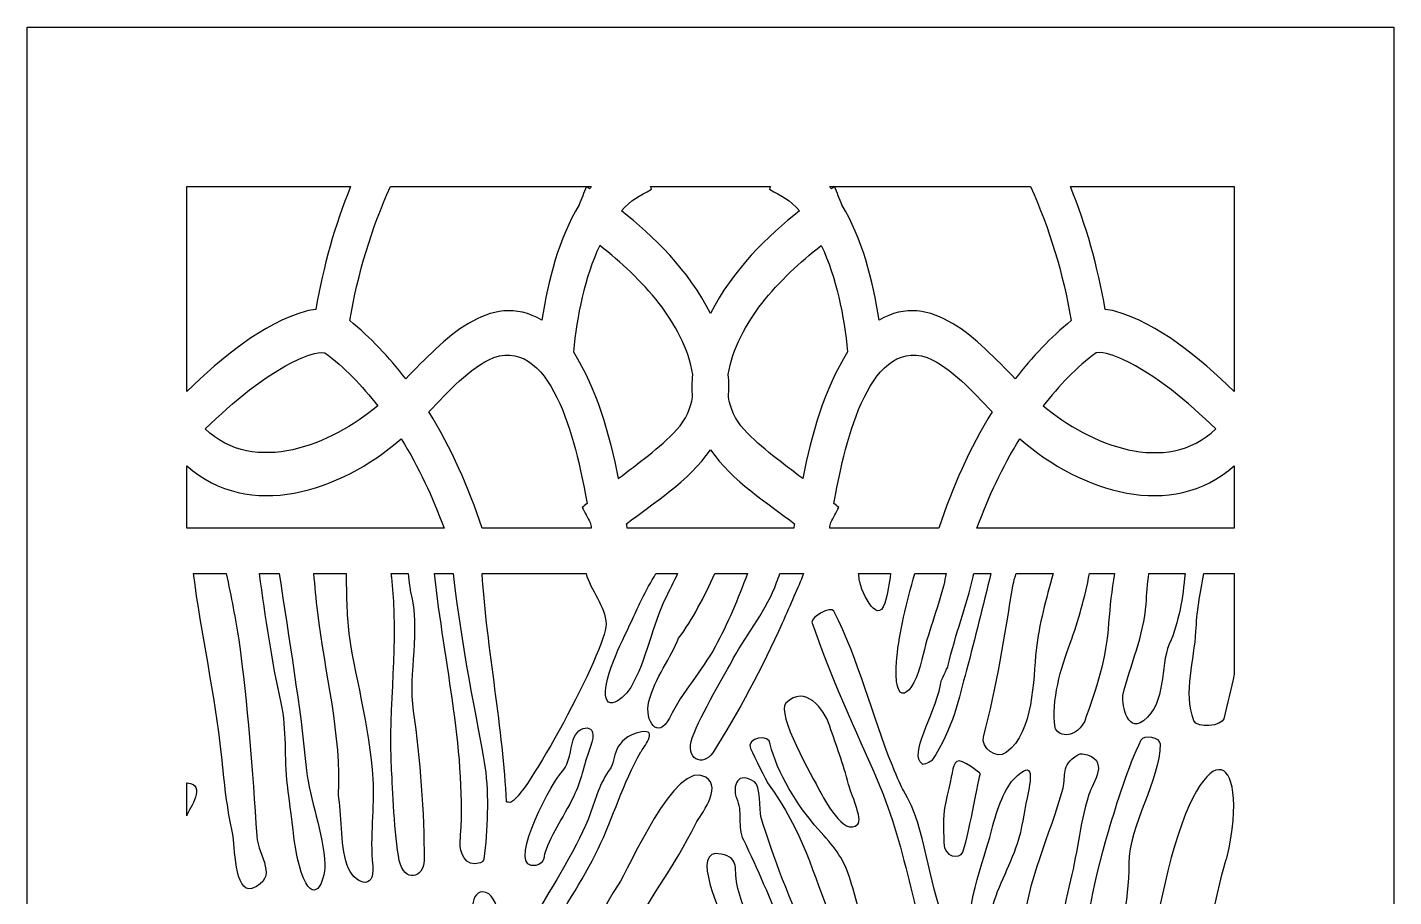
# Model space of a CAD drawing. Header units: centimetres. Extents: x 14.7 to 19.6, y -9 to 9.
# Drawn here: x 14.721 to 19.63, y 5.876 to 9.001 of the extents above; entities that cross this region are included whole.
import ezdxf

# ---------------------------------------------------------------- set-up
doc = ezdxf.new("R2010")
doc.units = ezdxf.units.CM
doc.header["$MEASUREMENT"] = 0
doc.layers.add('layer 1', color=7, linetype='Continuous')

msp = doc.modelspace()

# ---------------------------------------------------------------- linework, layer by layer
at = {"layer": 'layer 1', "color": 250}
msp.add_open_spline([(19.63045, 9.00076), (17.99409, 9.00076), (16.35772, 9.00076), (14.72136, 9.00076), (14.72136, 9.00076), (14.72136, 3.53167), (14.72136, -1.93742), (14.72136, -7.4065), (14.72136, -7.4065), (14.72138, -7.4065), (14.72139, -7.4065), (14.7214, -7.4065), (14.7214, -7.4065), (14.7214, -7.93741), (14.7214, -8.46832), (14.7214, -8.99924), (14.7214, -8.99924), (14.91231, -8.99924), (15.10322, -8.99924), (15.29413, -8.99924), (15.29413, -8.99924), (15.29413, -8.91742), (15.29413, -8.8356), (15.29413, -8.75378), (15.29413, -8.75378), (15.49607, -8.75378), (15.69801, -8.75378), (15.89995, -8.75378), (15.89995, -8.75378), (15.89995, -8.5939), (15.89995, -8.43402), (15.89995, -8.27414), (15.89995, -8.27414), (15.98164, -8.27251), (16.06334, -8.27088), (16.14504, -8.26924), (16.14504, -8.26924), (16.15955, -8.31061), (16.17856, -8.34649), (16.21013, -8.37816), (16.21013, -8.37816), (16.24104, -8.40916), (16.27298, -8.42833), (16.3105, -8.43705), (16.3105, -8.43705), (16.36015, -8.4486), (16.41259, -8.44357), (16.45245, -8.40879), (16.45245, -8.40879), (16.49102, -8.37514), (16.51328, -8.32123), (16.52127, -8.2698), (16.52127, -8.2698), (16.5441, -8.27211), (16.56351, -8.27158), (16.58182, -8.26896), (16.58182, -8.26896), (16.67318, -8.25588), (16.71634, -8.19807), (16.72405, -8.1109), (16.72405, -8.1109), (16.72594, -8.08953), (16.72444, -8.06844), (16.71765, -8.04988), (16.71765, -8.04988), (16.71909, -8.05024), (16.72053, -8.05059), (16.72196, -8.05095), (16.72196, -8.05095), (16.7542, -8.0621), (16.78644, -8.07324), (16.81868, -8.08439), (16.81868, -8.08439), (16.83803, -8.28195), (16.99059, -8.43577), (17.17592, -8.43577), (17.17592, -8.43577), (17.36126, -8.43577), (17.51382, -8.28195), (17.53317, -8.08439), (17.53317, -8.08439), (17.56541, -8.07324), (17.59765, -8.0621), (17.62989, -8.05095), (17.62989, -8.05095), (17.63132, -8.05059), (17.63276, -8.05024), (17.63419, -8.04988), (17.63419, -8.04988), (17.62741, -8.06844), (17.6259, -8.08953), (17.6278, -8.1109), (17.6278, -8.1109), (17.63551, -8.19807), (17.67867, -8.25588), (17.77003, -8.26896), (17.77003, -8.26896), (17.78834, -8.27158), (17.80775, -8.27211), (17.83058, -8.2698), (17.83058, -8.2698), (17.83857, -8.32123), (17.86083, -8.37514), (17.8994, -8.40879), (17.8994, -8.40879), (17.93926, -8.44357), (17.9917, -8.4486), (18.04135, -8.43705), (18.04135, -8.43705), (18.07887, -8.42833), (18.11082, -8.40916), (18.14173, -8.37816), (18.14173, -8.37816), (18.17329, -8.34649), (18.1923, -8.31061), (18.20681, -8.26924), (18.20681, -8.26924), (18.28851, -8.27088), (18.37021, -8.27251), (18.4519, -8.27414), (18.4519, -8.27414), (18.4519, -8.43402), (18.4519, -8.5939), (18.4519, -8.75378), (18.4519, -8.75378), (18.65384, -8.75378), (18.85578, -8.75378), (19.05772, -8.75378), (19.05772, -8.75378), (19.05772, -8.8356), (19.05772, -8.91742), (19.05772, -8.99924), (19.05772, -8.99924), (19.24863, -8.99924), (19.43954, -8.99924), (19.63045, -8.99924), (19.63045, -8.99924), (19.63045, -8.46832), (19.63045, -7.93741), (19.63045, -7.4065), (19.63045, -7.4065), (19.63045, -1.93742), (19.63045, 3.53167), (19.63045, 9.00076)], degree=3, knots=[0, 0, 0, 0, 0.027027, 0.027027, 0.027027, 0.027027, 0.0540541, 0.0540541, 0.0540541, 0.0540541, 0.0810811, 0.0810811, 0.0810811, 0.0810811, 0.1081081, 0.1081081, 0.1081081, 0.1081081, 0.1351351, 0.1351351, 0.1351351, 0.1351351, 0.1621622, 0.1621622, 0.1621622, 0.1621622, 0.1891892, 0.1891892, 0.1891892, 0.1891892, 0.2162162, 0.2162162, 0.2162162, 0.2162162, 0.2432432, 0.2432432, 0.2432432, 0.2432432, 0.2702703, 0.2702703, 0.2702703, 0.2702703, 0.2972973, 0.2972973, 0.2972973, 0.2972973, 0.3243243, 0.3243243, 0.3243243, 0.3243243, 0.3513514, 0.3513514, 0.3513514, 0.3513514, 0.3783784, 0.3783784, 0.3783784, 0.3783784, 0.4054054, 0.4054054, 0.4054054, 0.4054054, 0.4324324, 0.4324324, 0.4324324, 0.4324324, 0.4594595, 0.4594595, 0.4594595, 0.4594595, 0.4864865, 0.4864865, 0.4864865, 0.4864865, 0.5135135, 0.5135135, 0.5135135, 0.5135135, 0.5405405, 0.5405405, 0.5405405, 0.5405405, 0.5675676, 0.5675676, 0.5675676, 0.5675676, 0.5945946, 0.5945946, 0.5945946, 0.5945946, 0.6216216, 0.6216216, 0.6216216, 0.6216216, 0.6486486, 0.6486486, 0.6486486, 0.6486486, 0.6756757, 0.6756757, 0.6756757, 0.6756757, 0.7027027, 0.7027027, 0.7027027, 0.7027027, 0.7297297, 0.7297297, 0.7297297, 0.7297297, 0.7567568, 0.7567568, 0.7567568, 0.7567568, 0.7837838, 0.7837838, 0.7837838, 0.7837838, 0.8108108, 0.8108108, 0.8108108, 0.8108108, 0.8378378, 0.8378378, 0.8378378, 0.8378378, 0.8648649, 0.8648649, 0.8648649, 0.8648649, 0.8918919, 0.8918919, 0.8918919, 0.8918919, 0.9189189, 0.9189189, 0.9189189, 0.9189189, 0.9459459, 0.9459459, 0.9459459, 0.9459459, 1, 1, 1, 1], dxfattribs=at)
at = {"layer": 'layer 1', "color": 7}
for points, knots in [([(15.88291, 8.42804), (15.68663, 8.42804), (15.49036, 8.42804), (15.29409, 8.42804), (15.29409, 8.42804), (15.29409, 8.18274), (15.29409, 7.93746), (15.29409, 7.69218), (15.29409, 7.69218), (15.42155, 7.81384), (15.56618, 7.9358), (15.72313, 7.98064), (15.72313, 7.98064), (15.73477, 7.98301), (15.74623, 7.98543), (15.75798, 7.98672), (15.75798, 7.98672), (15.78438, 8.14217), (15.82643, 8.28902), (15.88291, 8.42804)], [0, 0, 0, 0, 0.1666667, 0.1666667, 0.1666667, 0.1666667, 0.3333333, 0.3333333, 0.3333333, 0.3333333, 0.5, 0.5, 0.5, 0.5, 0.6666667, 0.6666667, 0.6666667, 0.6666667, 1, 1, 1, 1]), ([(16.72997, 8.42804), (16.49536, 8.42804), (16.26074, 8.42804), (16.02611, 8.42804), (16.02611, 8.42804), (15.95803, 8.27794), (15.90931, 8.11839), (15.88011, 7.94628), (15.88011, 7.94628), (15.95353, 7.88668), (16.02032, 7.81519), (16.08105, 7.73661), (16.08105, 7.73661), (16.21659, 7.87716), (16.38262, 8.05791), (16.57007, 7.948), (16.57007, 7.948), (16.59128, 8.09172), (16.63245, 8.24388), (16.7035, 8.36206), (16.7035, 8.36206), (16.71233, 8.38405), (16.72115, 8.40604), (16.72997, 8.42804)], [0, 0, 0, 0, 0.1428571, 0.1428571, 0.1428571, 0.1428571, 0.2857143, 0.2857143, 0.2857143, 0.2857143, 0.4285714, 0.4285714, 0.4285714, 0.4285714, 0.5714286, 0.5714286, 0.5714286, 0.5714286, 0.7142857, 0.7142857, 0.7142857, 0.7142857, 1, 1, 1, 1]), ([(16.74735, 8.42804), (16.7416, 8.42804), (16.73583, 8.42804), (16.73007, 8.42804), (16.73007, 8.42804), (16.73391, 8.42552), (16.73775, 8.423), (16.7416, 8.42049), (16.7416, 8.42049), (16.74353, 8.42306), (16.74545, 8.42557), (16.74735, 8.42804)], [0, 0, 0, 0, 0.25, 0.25, 0.25, 0.25, 0.5, 0.5, 0.5, 0.5, 1, 1, 1, 1]), ([(17.39135, 8.42804), (17.24772, 8.42804), (17.1041, 8.42804), (16.96046, 8.42804), (16.96046, 8.42804), (16.96173, 8.4249), (16.96298, 8.42176), (16.96424, 8.41862), (16.96424, 8.41862), (16.92017, 8.3941), (16.89023, 8.38077), (16.8558, 8.34087), (16.8558, 8.34087), (16.96823, 8.2528), (17.0991, 8.12574), (17.17591, 7.97243), (17.17591, 7.97243), (17.25271, 8.12574), (17.38358, 8.2528), (17.49602, 8.34087), (17.49602, 8.34087), (17.46159, 8.38077), (17.43165, 8.3941), (17.38758, 8.41862), (17.38758, 8.41862), (17.38883, 8.42176), (17.39009, 8.4249), (17.39135, 8.42804)], [0, 0, 0, 0, 0.125, 0.125, 0.125, 0.125, 0.25, 0.25, 0.25, 0.25, 0.375, 0.375, 0.375, 0.375, 0.5, 0.5, 0.5, 0.5, 0.625, 0.625, 0.625, 0.625, 0.75, 0.75, 0.75, 0.75, 1, 1, 1, 1]), ([(17.62174, 8.42804), (17.61599, 8.42804), (17.61022, 8.42804), (17.60445, 8.42804), (17.60445, 8.42804), (17.60637, 8.42557), (17.60829, 8.42306), (17.61021, 8.42049), (17.61021, 8.42049), (17.61406, 8.423), (17.6179, 8.42552), (17.62174, 8.42804)], [0, 0, 0, 0, 0.25, 0.25, 0.25, 0.25, 0.5, 0.5, 0.5, 0.5, 1, 1, 1, 1]), ([(18.3257, 8.42804), (18.09108, 8.42804), (17.85646, 8.42804), (17.62183, 8.42804), (17.62183, 8.42804), (17.63066, 8.40604), (17.63949, 8.38405), (17.64831, 8.36206), (17.64831, 8.36206), (17.71936, 8.24388), (17.76053, 8.09172), (17.78174, 7.948), (17.78174, 7.948), (17.96919, 8.05791), (18.13522, 7.87716), (18.27077, 7.73661), (18.27077, 7.73661), (18.33149, 7.81519), (18.39829, 7.88668), (18.47171, 7.94628), (18.47171, 7.94628), (18.44251, 8.11839), (18.39379, 8.27794), (18.3257, 8.42804)], [0, 0, 0, 0, 0.1428571, 0.1428571, 0.1428571, 0.1428571, 0.2857143, 0.2857143, 0.2857143, 0.2857143, 0.4285714, 0.4285714, 0.4285714, 0.4285714, 0.5714286, 0.5714286, 0.5714286, 0.5714286, 0.7142857, 0.7142857, 0.7142857, 0.7142857, 1, 1, 1, 1]), ([(19.05772, 8.42804), (18.86145, 8.42804), (18.66518, 8.42804), (18.46891, 8.42804), (18.46891, 8.42804), (18.52539, 8.28902), (18.56743, 8.14217), (18.59384, 7.98672), (18.59384, 7.98672), (18.60558, 7.98543), (18.61704, 7.98301), (18.62868, 7.98064), (18.62868, 7.98064), (18.78563, 7.9358), (18.93027, 7.81384), (19.05772, 7.69218), (19.05772, 7.69218), (19.05772, 7.93746), (19.05772, 8.18274), (19.05772, 8.42804)], [0, 0, 0, 0, 0.1666667, 0.1666667, 0.1666667, 0.1666667, 0.3333333, 0.3333333, 0.3333333, 0.3333333, 0.5, 0.5, 0.5, 0.5, 0.6666667, 0.6666667, 0.6666667, 0.6666667, 1, 1, 1, 1]), ([(17.11185, 7.75228), (17.10974, 7.72592), (17.10956, 7.6991), (17.11166, 7.67184), (17.11166, 7.67184), (17.10507, 7.63079), (17.08761, 7.59116), (17.05538, 7.55501), (17.05538, 7.55501), (16.99102, 7.48684), (16.91612, 7.4341), (16.8447, 7.37846), (16.8447, 7.37846), (16.81274, 7.54017), (16.76672, 7.7016), (16.6833, 7.83363), (16.6833, 7.83363), (16.69592, 7.96437), (16.72378, 8.10167), (16.77782, 8.21605), (16.77782, 8.21605), (16.8556, 8.15695), (16.9273, 8.08831), (16.99197, 8.00828), (16.99197, 8.00828), (17.04551, 7.93711), (17.099, 7.84449), (17.11185, 7.75228)], [0, 0, 0, 0, 0.125, 0.125, 0.125, 0.125, 0.25, 0.25, 0.25, 0.25, 0.375, 0.375, 0.375, 0.375, 0.5, 0.5, 0.5, 0.5, 0.625, 0.625, 0.625, 0.625, 0.75, 0.75, 0.75, 0.75, 1, 1, 1, 1]), ([(17.23997, 7.75228), (17.24208, 7.72593), (17.24224, 7.6991), (17.24016, 7.67184), (17.24016, 7.67184), (17.24673, 7.6308), (17.2642, 7.59116), (17.29644, 7.55501), (17.29644, 7.55501), (17.3608, 7.48684), (17.43569, 7.4341), (17.50712, 7.37846), (17.50712, 7.37846), (17.53907, 7.54016), (17.58509, 7.7016), (17.66851, 7.83363), (17.66851, 7.83363), (17.65589, 7.96437), (17.62802, 8.10167), (17.574, 8.21605), (17.574, 8.21605), (17.49622, 8.15695), (17.42452, 8.08831), (17.35985, 8.00828), (17.35985, 8.00828), (17.30631, 7.93711), (17.25283, 7.84449), (17.23997, 7.75228)], [0, 0, 0, 0, 0.125, 0.125, 0.125, 0.125, 0.25, 0.25, 0.25, 0.25, 0.375, 0.375, 0.375, 0.375, 0.5, 0.5, 0.5, 0.5, 0.625, 0.625, 0.625, 0.625, 0.75, 0.75, 0.75, 0.75, 1, 1, 1, 1]), ([(16.35604, 7.20077), (16.48658, 7.20077), (16.61712, 7.20077), (16.74767, 7.20077), (16.74767, 7.20077), (16.74649, 7.2075), (16.74531, 7.21424), (16.74412, 7.22098), (16.74412, 7.22098), (16.73452, 7.23891), (16.72492, 7.25685), (16.71532, 7.27479), (16.71532, 7.27479), (16.72096, 7.27936), (16.72661, 7.28394), (16.73225, 7.28851), (16.73225, 7.28851), (16.69953, 7.47475), (16.61443, 7.88775), (16.39796, 7.81385), (16.39796, 7.81385), (16.30871, 7.77644), (16.23518, 7.69187), (16.16398, 7.61802), (16.16398, 7.61802), (16.24668, 7.48592), (16.30547, 7.34874), (16.35604, 7.20077)], [0, 0, 0, 0, 0.125, 0.125, 0.125, 0.125, 0.25, 0.25, 0.25, 0.25, 0.375, 0.375, 0.375, 0.375, 0.5, 0.5, 0.5, 0.5, 0.625, 0.625, 0.625, 0.625, 0.75, 0.75, 0.75, 0.75, 1, 1, 1, 1]), ([(17.60415, 7.20077), (17.73469, 7.20077), (17.86523, 7.20077), (17.99578, 7.20077), (17.99578, 7.20077), (18.04635, 7.34874), (18.10514, 7.48592), (18.18782, 7.61802), (18.18782, 7.61802), (18.11664, 7.69187), (18.04309, 7.77644), (17.95385, 7.81385), (17.95385, 7.81385), (17.73737, 7.88775), (17.65228, 7.47475), (17.61956, 7.28852), (17.61956, 7.28852), (17.6252, 7.28394), (17.63084, 7.27937), (17.63648, 7.27479), (17.63648, 7.27479), (17.62689, 7.25685), (17.61729, 7.23891), (17.6077, 7.22097), (17.6077, 7.22097), (17.60651, 7.21424), (17.60533, 7.2075), (17.60415, 7.20077)], [0, 0, 0, 0, 0.125, 0.125, 0.125, 0.125, 0.25, 0.25, 0.25, 0.25, 0.375, 0.375, 0.375, 0.375, 0.5, 0.5, 0.5, 0.5, 0.625, 0.625, 0.625, 0.625, 0.75, 0.75, 0.75, 0.75, 1, 1, 1, 1]), ([(15.9803, 7.64027), (15.9248, 7.71215), (15.85943, 7.7803), (15.79006, 7.8308), (15.79006, 7.8308), (15.75866, 7.83481), (15.72327, 7.81949), (15.69404, 7.80717), (15.69404, 7.80717), (15.57337, 7.7495), (15.462, 7.65562), (15.36027, 7.55724), (15.36027, 7.55724), (15.53887, 7.38697), (15.8138, 7.50038), (15.9803, 7.64027)], [0, 0, 0, 0, 0.2, 0.2, 0.2, 0.2, 0.4, 0.4, 0.4, 0.4, 0.6, 0.6, 0.6, 0.6, 1, 1, 1, 1]), ([(18.37152, 7.64027), (18.42701, 7.71215), (18.49239, 7.7803), (18.56175, 7.8308), (18.56175, 7.8308), (18.59315, 7.83481), (18.62855, 7.81949), (18.65777, 7.80717), (18.65777, 7.80717), (18.77844, 7.7495), (18.8898, 7.65562), (18.99153, 7.55724), (18.99153, 7.55724), (18.81294, 7.38697), (18.53801, 7.50038), (18.37152, 7.64027)], [0, 0, 0, 0, 0.2, 0.2, 0.2, 0.2, 0.4, 0.4, 0.4, 0.4, 0.6, 0.6, 0.6, 0.6, 1, 1, 1, 1]), ([(15.29409, 7.42383), (15.29409, 7.34948), (15.29409, 7.27512), (15.29409, 7.20077), (15.29409, 7.20077), (15.6022, 7.20077), (15.91031, 7.20077), (16.21842, 7.20077), (16.21842, 7.20077), (16.17696, 7.31325), (16.12848, 7.41905), (16.06438, 7.52145), (16.06438, 7.52145), (15.84192, 7.32789), (15.51958, 7.2276), (15.29409, 7.42383)], [0, 0, 0, 0, 0.2, 0.2, 0.2, 0.2, 0.4, 0.4, 0.4, 0.4, 0.6, 0.6, 0.6, 0.6, 1, 1, 1, 1]), ([(18.13339, 7.20077), (18.44151, 7.20077), (18.74961, 7.20077), (19.05772, 7.20077), (19.05772, 7.20077), (19.05772, 7.27512), (19.05772, 7.34948), (19.05772, 7.42383), (19.05772, 7.42383), (18.83223, 7.2276), (18.50989, 7.32789), (18.28743, 7.52145), (18.28743, 7.52145), (18.22333, 7.41905), (18.17485, 7.31325), (18.13339, 7.20077)], [0, 0, 0, 0, 0.2, 0.2, 0.2, 0.2, 0.4, 0.4, 0.4, 0.4, 0.6, 0.6, 0.6, 0.6, 1, 1, 1, 1]), ([(16.87687, 7.20077), (17.07623, 7.20077), (17.27559, 7.20077), (17.47495, 7.20077), (17.47495, 7.20077), (17.47583, 7.20577), (17.47671, 7.21078), (17.47758, 7.21578), (17.47758, 7.21578), (17.38386, 7.28995), (17.25376, 7.36828), (17.17591, 7.48246), (17.17591, 7.48246), (17.09806, 7.36828), (16.96795, 7.28995), (16.87422, 7.21578), (16.87422, 7.21578), (16.87511, 7.21078), (16.87599, 7.20577), (16.87687, 7.20077)], [0, 0, 0, 0, 0.1666667, 0.1666667, 0.1666667, 0.1666667, 0.3333333, 0.3333333, 0.3333333, 0.3333333, 0.5, 0.5, 0.5, 0.5, 0.6666667, 0.6666667, 0.6666667, 0.6666667, 1, 1, 1, 1]), ([(15.43614, 7.03713), (15.39696, 7.03713), (15.35779, 7.03713), (15.31861, 7.03713), (15.31861, 7.03713), (15.34519, 6.82114), (15.39697, 6.60193), (15.41902, 6.38524), (15.41902, 6.38524), (15.42852, 6.29204), (15.4389, 6.19091), (15.45938, 6.09941), (15.45938, 6.09941), (15.46747, 6.06332), (15.46422, 5.88652), (15.52804, 5.90484), (15.52804, 5.90484), (15.52804, 5.90484), (15.52804, 5.90484), (15.52804, 5.90484), (15.52804, 5.90484), (15.62893, 5.9451), (15.5505, 6.01728), (15.54551, 6.09459), (15.54551, 6.09459), (15.5303, 6.33032), (15.51353, 6.56543), (15.48071, 6.79898), (15.48071, 6.79898), (15.47037, 6.87244), (15.45341, 6.95349), (15.43614, 7.03713)], [0, 0, 0, 0, 0.1111111, 0.1111111, 0.1111111, 0.1111111, 0.2222222, 0.2222222, 0.2222222, 0.2222222, 0.3333333, 0.3333333, 0.3333333, 0.3333333, 0.4444444, 0.4444444, 0.4444444, 0.4444444, 0.5555556, 0.5555556, 0.5555556, 0.5555556, 0.6666667, 0.6666667, 0.6666667, 0.6666667, 0.7777778, 0.7777778, 0.7777778, 0.7777778, 1, 1, 1, 1]), ([(15.62677, 7.03713), (15.60292, 7.03713), (15.57907, 7.03713), (15.55521, 7.03713), (15.55521, 7.03713), (15.57743, 6.88034), (15.59921, 6.72327), (15.63317, 6.57266), (15.63317, 6.57266), (15.65538, 6.4742), (15.64383, 6.37514), (15.65621, 6.27659), (15.65621, 6.27659), (15.65895, 6.25478), (15.66575, 6.20073), (15.67664, 6.11443), (15.67664, 6.11443), (15.67664, 6.11443), (15.67664, 6.11443), (15.67664, 6.11443), (15.67664, 6.11443), (15.67902, 6.09547), (15.68647, 6.02018), (15.7053, 5.96431), (15.7053, 5.96431), (15.74911, 5.83439), (15.79168, 5.9287), (15.78987, 5.9914), (15.78987, 5.9914), (15.78659, 6.10522), (15.73455, 6.22841), (15.72444, 6.32902), (15.72444, 6.32902), (15.70253, 6.56267), (15.66092, 6.80054), (15.62677, 7.03713)], [0, 0, 0, 0, 0.1, 0.1, 0.1, 0.1, 0.2, 0.2, 0.2, 0.2, 0.3, 0.3, 0.3, 0.3, 0.4, 0.4, 0.4, 0.4, 0.5, 0.5, 0.5, 0.5, 0.6, 0.6, 0.6, 0.6, 0.7, 0.7, 0.7, 0.7, 0.8, 0.8, 0.8, 0.8, 1, 1, 1, 1]), ([(15.86645, 7.03713), (15.82798, 7.03713), (15.7895, 7.03713), (15.75103, 7.03713), (15.75103, 7.03713), (15.75475, 6.99271), (15.75893, 6.94656), (15.76472, 6.89737), (15.76472, 6.89737), (15.78957, 6.68639), (15.85225, 6.44941), (15.83893, 6.24204), (15.83893, 6.24204), (15.85206, 6.17548), (15.84392, 6.06815), (15.87045, 5.98946), (15.87045, 5.98946), (15.89371, 5.92048), (15.97147, 5.89453), (15.96223, 5.98585), (15.96223, 5.98585), (15.95103, 6.09641), (15.96906, 6.18996), (15.96277, 6.29959), (15.96277, 6.29959), (15.95265, 6.47621), (15.89102, 6.70423), (15.87653, 6.8214), (15.87653, 6.8214), (15.86762, 6.89348), (15.8683, 6.96536), (15.86645, 7.03713)], [0, 0, 0, 0, 0.1111111, 0.1111111, 0.1111111, 0.1111111, 0.2222222, 0.2222222, 0.2222222, 0.2222222, 0.3333333, 0.3333333, 0.3333333, 0.3333333, 0.4444444, 0.4444444, 0.4444444, 0.4444444, 0.5555556, 0.5555556, 0.5555556, 0.5555556, 0.6666667, 0.6666667, 0.6666667, 0.6666667, 0.7777778, 0.7777778, 0.7777778, 0.7777778, 1, 1, 1, 1]), ([(16.08908, 7.03713), (16.06905, 7.03713), (16.04901, 7.03713), (16.02897, 7.03713), (16.02897, 7.03713), (16.02954, 7.03244), (16.03011, 7.02777), (16.03067, 7.02311), (16.03067, 7.02311), (16.05819, 6.79375), (16.0178, 6.55913), (16.0299, 6.33057), (16.0299, 6.33057), (16.0347, 6.27037), (16.03879, 6.09559), (16.05785, 6.00568), (16.05785, 6.00568), (16.07492, 5.92517), (16.14665, 5.94182), (16.14693, 6.00631), (16.14693, 6.00631), (16.1477, 6.18105), (16.13239, 6.36754), (16.10793, 6.54256), (16.10793, 6.54256), (16.0884, 6.68275), (16.13495, 6.82999), (16.09843, 6.97121), (16.09843, 6.97121), (16.09571, 6.98176), (16.09259, 7.00373), (16.08908, 7.03713)], [0, 0, 0, 0, 0.1111111, 0.1111111, 0.1111111, 0.1111111, 0.2222222, 0.2222222, 0.2222222, 0.2222222, 0.3333333, 0.3333333, 0.3333333, 0.3333333, 0.4444444, 0.4444444, 0.4444444, 0.4444444, 0.5555556, 0.5555556, 0.5555556, 0.5555556, 0.6666667, 0.6666667, 0.6666667, 0.6666667, 0.7777778, 0.7777778, 0.7777778, 0.7777778, 1, 1, 1, 1]), ([(16.25178, 7.03713), (16.22927, 7.03713), (16.20676, 7.03713), (16.18425, 7.03713), (16.18425, 7.03713), (16.2182, 6.7179), (16.30297, 6.38247), (16.276, 6.06727), (16.276, 6.06727), (16.27395, 6.04334), (16.29207, 5.97533), (16.34916, 5.99775), (16.34916, 5.99775), (16.35693, 6.0008), (16.36115, 6.00502), (16.3618, 6.01041), (16.3618, 6.01041), (16.3748, 6.1171), (16.38026, 6.23502), (16.36563, 6.34317), (16.36563, 6.34317), (16.36563, 6.34317), (16.36563, 6.34317), (16.36563, 6.34317), (16.36563, 6.34317), (16.35636, 6.41177), (16.28174, 6.75591), (16.25178, 7.03713)], [0, 0, 0, 0, 0.125, 0.125, 0.125, 0.125, 0.25, 0.25, 0.25, 0.25, 0.375, 0.375, 0.375, 0.375, 0.5, 0.5, 0.5, 0.5, 0.625, 0.625, 0.625, 0.625, 0.75, 0.75, 0.75, 0.75, 1, 1, 1, 1]), ([(16.72868, 7.03713), (16.60413, 7.03713), (16.47959, 7.03713), (16.35503, 7.03713), (16.35503, 7.03713), (16.3723, 6.77087), (16.43273, 6.46972), (16.44237, 6.21751), (16.44237, 6.21751), (16.44243, 6.21566), (16.44689, 6.21472), (16.45573, 6.21472), (16.45573, 6.21472), (16.50522, 6.21472), (16.802, 6.76464), (16.80054, 6.85499), (16.80054, 6.85499), (16.7995, 6.91931), (16.74363, 6.97962), (16.72868, 7.03713)], [0, 0, 0, 0, 0.1666667, 0.1666667, 0.1666667, 0.1666667, 0.3333333, 0.3333333, 0.3333333, 0.3333333, 0.5, 0.5, 0.5, 0.5, 0.6666667, 0.6666667, 0.6666667, 0.6666667, 1, 1, 1, 1]), ([(17.05771, 7.03713), (17.03173, 7.03713), (17.00573, 7.03713), (16.97974, 7.03713), (16.97974, 7.03713), (16.96173, 7.00707), (16.94405, 6.97678), (16.929, 6.94462), (16.929, 6.94462), (16.9198, 6.92497), (16.89701, 6.87628), (16.86065, 6.79852), (16.86065, 6.79852), (16.86065, 6.79852), (16.86065, 6.79852), (16.86065, 6.79852), (16.86065, 6.79852), (16.85265, 6.78144), (16.81924, 6.71486), (16.80541, 6.65731), (16.80541, 6.65731), (16.77327, 6.52348), (16.85788, 6.57514), (16.88932, 6.62791), (16.88932, 6.62791), (16.9464, 6.72369), (16.96822, 6.85701), (17.01275, 6.9461), (17.01275, 6.9461), (17.02801, 6.97613), (17.04298, 7.00649), (17.05771, 7.03713)], [0, 0, 0, 0, 0.1111111, 0.1111111, 0.1111111, 0.1111111, 0.2222222, 0.2222222, 0.2222222, 0.2222222, 0.3333333, 0.3333333, 0.3333333, 0.3333333, 0.4444444, 0.4444444, 0.4444444, 0.4444444, 0.5555556, 0.5555556, 0.5555556, 0.5555556, 0.6666667, 0.6666667, 0.6666667, 0.6666667, 0.7777778, 0.7777778, 0.7777778, 0.7777778, 1, 1, 1, 1]), ([(17.30911, 7.03713), (17.26999, 7.03713), (17.23087, 7.03713), (17.19176, 7.03713), (17.19176, 7.03713), (17.15338, 6.9528), (17.11149, 6.87242), (17.06139, 6.80442), (17.06139, 6.80442), (17.03724, 6.74155), (16.97417, 6.6581), (16.9547, 6.57705), (16.9547, 6.57705), (16.93763, 6.50598), (16.98807, 6.43705), (17.02842, 6.51794), (17.02842, 6.51794), (17.07727, 6.61587), (17.14124, 6.68193), (17.19365, 6.77611), (17.19365, 6.77611), (17.23623, 6.85262), (17.27488, 6.94793), (17.30911, 7.03713)], [0, 0, 0, 0, 0.1428571, 0.1428571, 0.1428571, 0.1428571, 0.2857143, 0.2857143, 0.2857143, 0.2857143, 0.4285714, 0.4285714, 0.4285714, 0.4285714, 0.5714286, 0.5714286, 0.5714286, 0.5714286, 0.7142857, 0.7142857, 0.7142857, 0.7142857, 1, 1, 1, 1]), ([(17.51053, 7.03713), (17.48211, 7.03713), (17.45369, 7.03713), (17.42527, 7.03713), (17.42527, 7.03713), (17.42123, 7.02648), (17.41724, 7.01564), (17.41331, 7.00461), (17.41331, 7.00461), (17.37946, 6.9094), (17.31041, 6.82527), (17.25784, 6.7318), (17.25784, 6.7318), (17.23018, 6.67925), (17.14174, 6.53275), (17.11023, 6.44702), (17.11023, 6.44702), (17.082, 6.37025), (17.14984, 6.34011), (17.18394, 6.39307), (17.18394, 6.39307), (17.27636, 6.53656), (17.3617, 6.69957), (17.43346, 6.85873), (17.43346, 6.85873), (17.46415, 6.92669), (17.48963, 6.98592), (17.51053, 7.03713)], [0, 0, 0, 0, 0.125, 0.125, 0.125, 0.125, 0.25, 0.25, 0.25, 0.25, 0.375, 0.375, 0.375, 0.375, 0.5, 0.5, 0.5, 0.5, 0.625, 0.625, 0.625, 0.625, 0.75, 0.75, 0.75, 0.75, 1, 1, 1, 1]), ([(17.82272, 7.03713), (17.78427, 7.03713), (17.74581, 7.03713), (17.70736, 7.03713), (17.70736, 7.03713), (17.7087, 7.03263), (17.70948, 7.02819), (17.70948, 7.02382), (17.70948, 7.02382), (17.70948, 6.98691), (17.7749, 6.84355), (17.80193, 6.93104), (17.80193, 6.93104), (17.81221, 6.96431), (17.81808, 7.00054), (17.82272, 7.03713)], [0, 0, 0, 0, 0.2, 0.2, 0.2, 0.2, 0.4, 0.4, 0.4, 0.4, 0.6, 0.6, 0.6, 0.6, 1, 1, 1, 1]), ([(18.02219, 7.03713), (17.98477, 7.03713), (17.94735, 7.03713), (17.90992, 7.03713), (17.90992, 7.03713), (17.88008, 6.93189), (17.85433, 6.82645), (17.84548, 6.73463), (17.84548, 6.73463), (17.82654, 6.53805), (17.90623, 6.59405), (17.93567, 6.72826), (17.93567, 6.72826), (17.95691, 6.82514), (17.99155, 6.90654), (18.0137, 6.99599), (18.0137, 6.99599), (18.01719, 7.01006), (18.01992, 7.02372), (18.02219, 7.03713)], [0, 0, 0, 0, 0.1666667, 0.1666667, 0.1666667, 0.1666667, 0.3333333, 0.3333333, 0.3333333, 0.3333333, 0.5, 0.5, 0.5, 0.5, 0.6666667, 0.6666667, 0.6666667, 0.6666667, 1, 1, 1, 1]), ([(18.18336, 7.03713), (18.16297, 7.03713), (18.14258, 7.03713), (18.12219, 7.03713), (18.12219, 7.03713), (18.1211, 7.03317), (18.12012, 7.02925), (18.11927, 7.02537), (18.11927, 7.02537), (18.0969, 6.92414), (18.05349, 6.81309), (18.03019, 6.70755), (18.03019, 6.70755), (18.0269, 6.69261), (18.00184, 6.65612), (18.00271, 6.63706), (18.00271, 6.63706), (17.97843, 6.51879), (17.88631, 6.39074), (17.93777, 6.35181), (17.93777, 6.35181), (17.9385, 6.34785), (17.96933, 6.3618), (17.97172, 6.36539), (17.97172, 6.36539), (18.04824, 6.48075), (18.06816, 6.59031), (18.09545, 6.68961), (18.09545, 6.68961), (18.12752, 6.80632), (18.15371, 6.92112), (18.18336, 7.03713)], [0, 0, 0, 0, 0.1111111, 0.1111111, 0.1111111, 0.1111111, 0.2222222, 0.2222222, 0.2222222, 0.2222222, 0.3333333, 0.3333333, 0.3333333, 0.3333333, 0.4444444, 0.4444444, 0.4444444, 0.4444444, 0.5555556, 0.5555556, 0.5555556, 0.5555556, 0.6666667, 0.6666667, 0.6666667, 0.6666667, 0.7777778, 0.7777778, 0.7777778, 0.7777778, 1, 1, 1, 1]), ([(18.40667, 7.03713), (18.36238, 7.03713), (18.31809, 7.03713), (18.2738, 7.03713), (18.2738, 7.03713), (18.26866, 7.02112), (18.26525, 7.00825), (18.26356, 6.99852), (18.26356, 6.99852), (18.23178, 6.81489), (18.20567, 6.62953), (18.15629, 6.44937), (18.15629, 6.44937), (18.14633, 6.41306), (18.20267, 6.3669), (18.23844, 6.39374), (18.23844, 6.39374), (18.33816, 6.46856), (18.33453, 6.65406), (18.34613, 6.76223), (18.34613, 6.76223), (18.35618, 6.85596), (18.38233, 6.94641), (18.40667, 7.03713)], [0, 0, 0, 0, 0.1428571, 0.1428571, 0.1428571, 0.1428571, 0.2857143, 0.2857143, 0.2857143, 0.2857143, 0.4285714, 0.4285714, 0.4285714, 0.4285714, 0.5714286, 0.5714286, 0.5714286, 0.5714286, 0.7142857, 0.7142857, 0.7142857, 0.7142857, 1, 1, 1, 1]), ([(18.62684, 7.03713), (18.59707, 7.03713), (18.5673, 7.03713), (18.53753, 7.03713), (18.53753, 7.03713), (18.52141, 6.95237), (18.49871, 6.86892), (18.46811, 6.78752), (18.46811, 6.78752), (18.43523, 6.70002), (18.39938, 6.57984), (18.41447, 6.484), (18.41447, 6.484), (18.4189, 6.45586), (18.47957, 6.43496), (18.51936, 6.50466), (18.51936, 6.50466), (18.56255, 6.62269), (18.59776, 6.73303), (18.60645, 6.85951), (18.60645, 6.85951), (18.61051, 6.91871), (18.61768, 6.97793), (18.62684, 7.03713)], [0, 0, 0, 0, 0.1428571, 0.1428571, 0.1428571, 0.1428571, 0.2857143, 0.2857143, 0.2857143, 0.2857143, 0.4285714, 0.4285714, 0.4285714, 0.4285714, 0.5714286, 0.5714286, 0.5714286, 0.5714286, 0.7142857, 0.7142857, 0.7142857, 0.7142857, 1, 1, 1, 1]), ([(18.8808, 7.03713), (18.83739, 7.03713), (18.79398, 7.03713), (18.75057, 7.03713), (18.75057, 7.03713), (18.74667, 7.0007), (18.74337, 6.96412), (18.74087, 6.92732), (18.74087, 6.92732), (18.73333, 6.81574), (18.68371, 6.70777), (18.65729, 6.59885), (18.65729, 6.59885), (18.6542, 6.58615), (18.66579, 6.45888), (18.73152, 6.5082), (18.73152, 6.5082), (18.81662, 6.57205), (18.7891, 6.70212), (18.82426, 6.7833), (18.82426, 6.7833), (18.85927, 6.86418), (18.8731, 6.95004), (18.8808, 7.03713)], [0, 0, 0, 0, 0.1428571, 0.1428571, 0.1428571, 0.1428571, 0.2857143, 0.2857143, 0.2857143, 0.2857143, 0.4285714, 0.4285714, 0.4285714, 0.4285714, 0.5714286, 0.5714286, 0.5714286, 0.5714286, 0.7142857, 0.7142857, 0.7142857, 0.7142857, 1, 1, 1, 1]), ([(19.05772, 7.03713), (19.02134, 7.03713), (18.98496, 7.03713), (18.94858, 7.03713), (18.94858, 7.03713), (18.9338, 6.96599), (18.92308, 6.89585), (18.92002, 6.82961), (18.92002, 6.82961), (18.91527, 6.72675), (18.87386, 6.61152), (18.91228, 6.50814), (18.91228, 6.50814), (18.92318, 6.47881), (19.01404, 6.48876), (19.02053, 6.51553), (19.02053, 6.51553), (19.0335, 6.5689), (19.04583, 6.62236), (19.05772, 6.67587), (19.05772, 6.67587), (19.05772, 6.79629), (19.05772, 6.9167), (19.05772, 7.03713)], [0, 0, 0, 0, 0.1428571, 0.1428571, 0.1428571, 0.1428571, 0.2857143, 0.2857143, 0.2857143, 0.2857143, 0.4285714, 0.4285714, 0.4285714, 0.4285714, 0.5714286, 0.5714286, 0.5714286, 0.5714286, 0.7142857, 0.7142857, 0.7142857, 0.7142857, 1, 1, 1, 1]), ([(18.13786, 5.1731), (18.08753, 5.26547), (18.0262, 5.4575), (18.00132, 5.52236), (18.00132, 5.52236), (17.91366, 5.77092), (17.88215, 6.04607), (17.77715, 6.28968), (17.77715, 6.28968), (17.69862, 6.47189), (17.60532, 6.6679), (17.54055, 6.86282), (17.54055, 6.86282), (17.53524, 6.87885), (17.60846, 6.92347), (17.6194, 6.90179), (17.6194, 6.90179), (17.70899, 6.72439), (17.75491, 6.53088), (17.82941, 6.34664), (17.82941, 6.34664), (17.82941, 6.34664), (17.82941, 6.34664), (17.82941, 6.34664), (17.82941, 6.34664), (17.84831, 6.2999), (17.86152, 6.27031), (17.86907, 6.25783), (17.86907, 6.25783), (17.9554, 6.11525), (17.95168, 5.93456), (18.01886, 5.78667), (18.01886, 5.78667), (18.10284, 5.60208), (18.18039, 5.40131), (18.23631, 5.20749), (18.23631, 5.20749), (18.25695, 5.13596), (18.18292, 5.09038), (18.13786, 5.1731)], [0, 0, 0, 0, 0.0909091, 0.0909091, 0.0909091, 0.0909091, 0.1818182, 0.1818182, 0.1818182, 0.1818182, 0.2727273, 0.2727273, 0.2727273, 0.2727273, 0.3636364, 0.3636364, 0.3636364, 0.3636364, 0.4545455, 0.4545455, 0.4545455, 0.4545455, 0.5454545, 0.5454545, 0.5454545, 0.5454545, 0.6363636, 0.6363636, 0.6363636, 0.6363636, 0.7272727, 0.7272727, 0.7272727, 0.7272727, 0.8181818, 0.8181818, 0.8181818, 0.8181818, 1, 1, 1, 1]), ([(17.70502, 6.13581), (17.65607, 6.08766), (17.58161, 6.23145), (17.56931, 6.25456), (17.56931, 6.25456), (17.54297, 6.30406), (17.41051, 6.53573), (17.44691, 6.57154), (17.44691, 6.57154), (17.51525, 6.63879), (17.58411, 6.55202), (17.60448, 6.48883), (17.60448, 6.48883), (17.62662, 6.42017), (17.65282, 6.3555), (17.67197, 6.27852), (17.67197, 6.27852), (17.67906, 6.24999), (17.72372, 6.15423), (17.70502, 6.13581)], [0, 0, 0, 0, 0.1666667, 0.1666667, 0.1666667, 0.1666667, 0.3333333, 0.3333333, 0.3333333, 0.3333333, 0.5, 0.5, 0.5, 0.5, 0.6666667, 0.6666667, 0.6666667, 0.6666667, 1, 1, 1, 1]), ([(16.68237, 6.43916), (16.67289, 6.40415), (16.66839, 6.35554), (16.64537, 6.32856), (16.64537, 6.32856), (16.6115, 6.29852), (16.45173, 6.00127), (16.53207, 5.98817), (16.53207, 5.98817), (16.58005, 5.98035), (16.57838, 6.02579), (16.5803, 6.03181), (16.5803, 6.03181), (16.60295, 6.10299), (16.6566, 6.17462), (16.68884, 6.24613), (16.68884, 6.24613), (16.71438, 6.30274), (16.72315, 6.35891), (16.74485, 6.41539), (16.74485, 6.41539), (16.78015, 6.50727), (16.6971, 6.49347), (16.68237, 6.43916)], [0, 0, 0, 0, 0.1428571, 0.1428571, 0.1428571, 0.1428571, 0.2857143, 0.2857143, 0.2857143, 0.2857143, 0.4285714, 0.4285714, 0.4285714, 0.4285714, 0.5714286, 0.5714286, 0.5714286, 0.5714286, 0.7142857, 0.7142857, 0.7142857, 0.7142857, 1, 1, 1, 1]), ([(16.57182, 5.69488), (16.48394, 5.67713), (16.53014, 5.78168), (16.54442, 5.80579), (16.54442, 5.80579), (16.603, 5.90466), (16.70616, 6.06814), (16.74395, 6.17401), (16.74395, 6.17401), (16.76274, 6.22667), (16.77754, 6.28463), (16.81546, 6.3354), (16.81546, 6.3354), (16.83877, 6.36661), (16.81951, 6.44586), (16.92792, 6.46776), (16.92792, 6.46776), (16.99199, 6.4807), (16.9316, 6.40653), (16.92603, 6.39673), (16.92603, 6.39673), (16.85985, 6.28063), (16.82799, 6.16393), (16.77221, 6.04733), (16.77221, 6.04733), (16.71735, 5.93265), (16.63423, 5.81896), (16.5851, 5.70416), (16.5851, 5.70416), (16.58304, 5.69935), (16.57862, 5.69625), (16.57182, 5.69488)], [0, 0, 0, 0, 0.1111111, 0.1111111, 0.1111111, 0.1111111, 0.2222222, 0.2222222, 0.2222222, 0.2222222, 0.3333333, 0.3333333, 0.3333333, 0.3333333, 0.4444444, 0.4444444, 0.4444444, 0.4444444, 0.5555556, 0.5555556, 0.5555556, 0.5555556, 0.6666667, 0.6666667, 0.6666667, 0.6666667, 0.7777778, 0.7777778, 0.7777778, 0.7777778, 1, 1, 1, 1]), ([(18.68892, 4.26761), (18.68565, 4.24994), (18.66183, 4.26017), (18.65551, 4.27755), (18.65551, 4.27755), (18.52597, 4.44061), (18.51171, 4.46701), (18.55641, 4.66498), (18.55641, 4.66498), (18.56232, 4.69117), (18.69659, 5.42387), (18.80661, 5.91603), (18.80661, 5.91603), (18.93529, 6.4916), (19.12381, 6.41706), (19.03095, 6.01405), (19.03095, 6.01405), (19.01283, 6.00428), (18.74698, 4.70615), (18.69151, 4.28713), (18.69151, 4.28713), (18.68979, 4.27412), (18.68892, 4.26761), (18.68892, 4.26761)], [0, 0, 0, 0, 0.1428571, 0.1428571, 0.1428571, 0.1428571, 0.2857143, 0.2857143, 0.2857143, 0.2857143, 0.4285714, 0.4285714, 0.4285714, 0.4285714, 0.5714286, 0.5714286, 0.5714286, 0.5714286, 0.7142857, 0.7142857, 0.7142857, 0.7142857, 1, 1, 1, 1]), ([(17.9124, 5.06567), (17.86988, 5.12464), (17.85494, 5.21275), (17.82801, 5.26424), (17.82801, 5.26424), (17.79683, 5.43407), (17.68549, 5.61462), (17.61644, 5.78074), (17.61644, 5.78074), (17.5391, 5.9668), (17.51312, 6.10242), (17.38112, 6.28456), (17.38112, 6.28456), (17.37648, 6.29097), (17.33501, 6.3757), (17.31964, 6.40782), (17.31964, 6.40782), (17.30062, 6.44757), (17.39141, 6.46257), (17.39001, 6.42375), (17.39001, 6.42375), (17.41594, 6.3214), (17.48501, 6.20432), (17.56355, 6.1177), (17.56355, 6.1177), (17.61792, 6.05775), (17.65165, 6.01788), (17.67477, 5.94633), (17.67477, 5.94633), (17.69708, 5.87734), (17.7124, 5.80697), (17.74127, 5.73877), (17.74127, 5.73877), (17.78028, 5.64664), (17.88871, 5.47313), (17.93614, 5.33221), (17.93614, 5.33221), (17.96557, 5.24474), (17.96797, 5.16603), (18.00238, 5.07867), (18.00238, 5.07867), (18.03079, 5.00651), (17.94969, 5.01397), (17.9124, 5.06567)], [0, 0, 0, 0, 0.0833333, 0.0833333, 0.0833333, 0.0833333, 0.1666667, 0.1666667, 0.1666667, 0.1666667, 0.25, 0.25, 0.25, 0.25, 0.3333333, 0.3333333, 0.3333333, 0.3333333, 0.4166667, 0.4166667, 0.4166667, 0.4166667, 0.5, 0.5, 0.5, 0.5, 0.5833333, 0.5833333, 0.5833333, 0.5833333, 0.6666667, 0.6666667, 0.6666667, 0.6666667, 0.75, 0.75, 0.75, 0.75, 0.8333333, 0.8333333, 0.8333333, 0.8333333, 1, 1, 1, 1]), ([(18.79095, 6.42472), (18.79094, 6.44915), (18.73313, 6.45946), (18.72362, 6.43967), (18.72362, 6.43967), (18.67405, 6.33644), (18.63812, 6.21901), (18.60593, 6.11051), (18.60593, 6.11051), (18.5494, 5.91991), (18.50741, 5.70748), (18.5077, 5.4964), (18.5077, 5.4964), (18.50789, 5.35572), (18.46758, 5.27737), (18.42382, 5.14833), (18.42382, 5.14833), (18.41631, 5.1262), (18.38213, 5.01941), (18.43147, 5.01166), (18.43147, 5.01166), (18.49216, 5.00213), (18.51912, 5.14306), (18.52902, 5.18532), (18.52902, 5.18532), (18.56451, 5.3368), (18.58172, 5.43128), (18.61364, 5.58284), (18.61364, 5.58284), (18.64235, 5.71907), (18.67952, 5.85285), (18.67942, 5.99572), (18.67942, 5.99572), (18.67932, 6.13322), (18.79104, 6.29303), (18.79095, 6.42472)], [0, 0, 0, 0, 0.1, 0.1, 0.1, 0.1, 0.2, 0.2, 0.2, 0.2, 0.3, 0.3, 0.3, 0.3, 0.4, 0.4, 0.4, 0.4, 0.5, 0.5, 0.5, 0.5, 0.6, 0.6, 0.6, 0.6, 0.7, 0.7, 0.7, 0.7, 0.8, 0.8, 0.8, 0.8, 1, 1, 1, 1]), ([(18.49615, 6.38543), (18.43152, 6.34764), (18.45478, 6.31153), (18.44249, 6.26539), (18.44249, 6.26539), (18.3988, 6.10159), (18.3093, 5.92416), (18.3033, 5.7645), (18.3033, 5.7645), (18.30147, 5.71582), (18.19232, 5.35585), (18.32786, 5.36052), (18.32786, 5.36052), (18.40586, 5.3632), (18.39609, 5.46671), (18.40203, 5.49281), (18.40203, 5.49281), (18.43442, 5.63495), (18.42635, 5.77168), (18.46463, 5.91517), (18.46463, 5.91517), (18.49272, 6.02045), (18.50105, 6.13117), (18.53544, 6.24278), (18.53544, 6.24278), (18.54835, 6.28475), (18.61709, 6.37134), (18.51281, 6.38907), (18.51281, 6.38907), (18.50743, 6.38999), (18.50187, 6.38877), (18.49615, 6.38543)], [0, 0, 0, 0, 0.1111111, 0.1111111, 0.1111111, 0.1111111, 0.2222222, 0.2222222, 0.2222222, 0.2222222, 0.3333333, 0.3333333, 0.3333333, 0.3333333, 0.4444444, 0.4444444, 0.4444444, 0.4444444, 0.5555556, 0.5555556, 0.5555556, 0.5555556, 0.6666667, 0.6666667, 0.6666667, 0.6666667, 0.7777778, 0.7777778, 0.7777778, 0.7777778, 1, 1, 1, 1]), ([(16.55194, 5.21263), (16.52612, 5.28091), (16.57158, 5.30543), (16.595, 5.35689), (16.595, 5.35689), (16.67225, 5.52668), (16.74558, 5.77528), (16.84456, 5.9182), (16.84456, 5.9182), (16.87846, 5.96715), (17.05028, 6.37492), (17.15866, 6.30538), (17.15866, 6.30538), (17.22102, 6.26536), (17.13766, 6.16783), (17.12359, 6.13921), (17.12359, 6.13921), (17.04691, 5.98333), (16.94079, 5.85217), (16.86799, 5.69213), (16.86799, 5.69213), (16.81457, 5.57471), (16.74091, 5.46137), (16.68809, 5.33468), (16.68809, 5.33468), (16.66821, 5.28705), (16.6619, 5.16861), (16.56302, 5.20105), (16.56302, 5.20105), (16.55792, 5.20272), (16.55423, 5.20659), (16.55194, 5.21263)], [0, 0, 0, 0, 0.1111111, 0.1111111, 0.1111111, 0.1111111, 0.2222222, 0.2222222, 0.2222222, 0.2222222, 0.3333333, 0.3333333, 0.3333333, 0.3333333, 0.4444444, 0.4444444, 0.4444444, 0.4444444, 0.5555556, 0.5555556, 0.5555556, 0.5555556, 0.6666667, 0.6666667, 0.6666667, 0.6666667, 0.7777778, 0.7777778, 0.7777778, 0.7777778, 1, 1, 1, 1]), ([(17.75699, 4.97312), (17.72866, 5.01476), (17.70801, 5.07274), (17.70232, 5.08729), (17.70232, 5.08729), (17.70232, 5.08729), (17.70232, 5.08729), (17.70232, 5.08729), (17.70232, 5.08729), (17.67635, 5.15351), (17.6601, 5.19499), (17.65355, 5.21173), (17.65355, 5.21173), (17.62395, 5.28735), (17.61764, 5.36586), (17.57845, 5.44039), (17.57845, 5.44039), (17.47039, 5.6459), (17.39731, 5.87193), (17.29392, 6.07992), (17.29392, 6.07992), (17.27076, 6.12653), (17.29267, 6.18261), (17.26891, 6.23071), (17.26891, 6.23071), (17.25854, 6.25171), (17.2578, 6.33488), (17.33389, 6.28892), (17.33389, 6.28892), (17.35743, 6.27471), (17.34997, 6.18775), (17.3572, 6.16328), (17.3572, 6.16328), (17.44576, 5.86318), (17.60612, 5.55973), (17.71093, 5.25974), (17.71093, 5.25974), (17.73867, 5.18227), (17.81142, 5.09153), (17.83484, 5.00305), (17.83484, 5.00305), (17.84775, 4.95429), (17.82288, 4.87627), (17.75699, 4.97312)], [0, 0, 0, 0, 0.0833333, 0.0833333, 0.0833333, 0.0833333, 0.1666667, 0.1666667, 0.1666667, 0.1666667, 0.25, 0.25, 0.25, 0.25, 0.3333333, 0.3333333, 0.3333333, 0.3333333, 0.4166667, 0.4166667, 0.4166667, 0.4166667, 0.5, 0.5, 0.5, 0.5, 0.5833333, 0.5833333, 0.5833333, 0.5833333, 0.6666667, 0.6666667, 0.6666667, 0.6666667, 0.75, 0.75, 0.75, 0.75, 0.8333333, 0.8333333, 0.8333333, 0.8333333, 1, 1, 1, 1]), ([(18.14485, 6.31794), (18.14485, 6.31794), (18.09511, 6.06303), (18.08268, 6.0362), (18.08268, 6.0362), (18.07025, 6.00936), (18.01429, 6.01607), (18.01429, 6.06973), (18.01429, 6.06973), (18.01429, 6.1234), (18.00808, 6.17371), (18.02673, 6.2408), (18.02673, 6.2408), (18.04538, 6.30788), (18.04227, 6.34813), (18.06092, 6.36154), (18.06092, 6.36154), (18.07957, 6.37496), (18.14485, 6.31794), (18.14485, 6.31794)], [0, 0, 0, 0, 0.1666667, 0.1666667, 0.1666667, 0.1666667, 0.3333333, 0.3333333, 0.3333333, 0.3333333, 0.5, 0.5, 0.5, 0.5, 0.6666667, 0.6666667, 0.6666667, 0.6666667, 1, 1, 1, 1]), ([(18.26461, 6.29689), (18.22818, 6.25874), (18.20076, 6.17626), (18.18332, 6.1032), (18.18332, 6.1032), (18.16677, 6.03382), (18.06501, 5.76742), (18.13417, 5.76244), (18.13417, 5.76244), (18.18805, 5.75856), (18.18098, 5.80896), (18.1824, 5.81584), (18.1824, 5.81584), (18.19922, 5.89731), (18.25022, 5.98241), (18.27761, 6.06522), (18.27761, 6.06522), (18.29613, 6.12121), (18.30118, 6.17563), (18.31316, 6.23085), (18.31316, 6.23085), (18.32617, 6.29086), (18.34557, 6.38164), (18.26461, 6.29689)], [0, 0, 0, 0, 0.1428571, 0.1428571, 0.1428571, 0.1428571, 0.2857143, 0.2857143, 0.2857143, 0.2857143, 0.4285714, 0.4285714, 0.4285714, 0.4285714, 0.5714286, 0.5714286, 0.5714286, 0.5714286, 0.7142857, 0.7142857, 0.7142857, 0.7142857, 1, 1, 1, 1]), ([(15.29409, 6.28509), (15.29409, 6.24556), (15.29409, 6.20601), (15.29409, 6.16649), (15.29409, 6.16649), (15.2944, 6.16731), (15.29471, 6.16814), (15.29502, 6.16896), (15.29502, 6.16896), (15.3034, 6.19151), (15.36854, 6.27961), (15.29529, 6.28505), (15.29529, 6.28505), (15.29489, 6.28507), (15.29449, 6.28506), (15.29409, 6.28509)], [0, 0, 0, 0, 0.2, 0.2, 0.2, 0.2, 0.4, 0.4, 0.4, 0.4, 0.6, 0.6, 0.6, 0.6, 1, 1, 1, 1]), ([(17.57642, 4.95475), (17.51706, 4.9525), (17.50154, 5.06151), (17.48996, 5.08501), (17.48996, 5.08501), (17.46065, 5.14459), (17.44001, 5.20869), (17.42106, 5.26776), (17.42106, 5.26776), (17.36756, 5.43463), (17.27151, 5.61005), (17.22866, 5.77361), (17.22866, 5.77361), (17.22107, 5.80258), (17.09546, 6.05607), (17.21376, 6.02904), (17.21376, 6.02904), (17.28522, 6.01273), (17.25615, 5.97518), (17.27438, 5.90449), (17.27438, 5.90449), (17.30647, 5.78012), (17.39323, 5.6306), (17.43665, 5.51516), (17.43665, 5.51516), (17.49281, 5.36586), (17.53371, 5.21789), (17.57317, 5.06975), (17.57317, 5.06975), (17.58611, 5.02117), (17.66904, 4.9653), (17.57642, 4.95475), (17.57642, 4.95475), (17.57642, 4.95475), (17.57642, 4.95475), (17.57642, 4.95475)], [0, 0, 0, 0, 0.1, 0.1, 0.1, 0.1, 0.2, 0.2, 0.2, 0.2, 0.3, 0.3, 0.3, 0.3, 0.4, 0.4, 0.4, 0.4, 0.5, 0.5, 0.5, 0.5, 0.6, 0.6, 0.6, 0.6, 0.7, 0.7, 0.7, 0.7, 0.8, 0.8, 0.8, 0.8, 1, 1, 1, 1]), ([(16.46644, 4.28807), (16.46186, 4.26268), (16.40008, 4.26368), (16.39393, 4.28616), (16.39393, 4.28616), (16.36186, 4.40349), (16.34658, 4.53281), (16.3335, 4.65207), (16.3335, 4.65207), (16.31053, 4.8616), (16.30671, 5.09086), (16.34639, 5.31014), (16.34639, 5.31014), (16.37286, 5.45631), (16.34543, 5.60945), (16.3242, 5.75242), (16.3242, 5.75242), (16.32055, 5.77693), (16.3051, 5.89483), (16.35763, 5.89289), (16.35763, 5.89289), (16.42226, 5.89049), (16.42386, 5.73858), (16.42623, 5.69266), (16.42623, 5.69266), (16.4347, 5.52805), (16.4352, 5.36283), (16.43997, 5.19886), (16.43997, 5.19886), (16.44428, 5.05147), (16.4578, 4.90492), (16.43102, 4.75646), (16.43102, 4.75646), (16.40675, 4.62192), (16.48689, 4.48422), (16.45626, 4.3499), (16.45626, 4.3499), (16.4537, 4.33863), (16.45688, 4.33121), (16.46093, 4.32059), (16.46093, 4.32059), (16.46608, 4.3071), (16.46791, 4.29625), (16.46644, 4.28807)], [0, 0, 0, 0, 0.0833333, 0.0833333, 0.0833333, 0.0833333, 0.1666667, 0.1666667, 0.1666667, 0.1666667, 0.25, 0.25, 0.25, 0.25, 0.3333333, 0.3333333, 0.3333333, 0.3333333, 0.4166667, 0.4166667, 0.4166667, 0.4166667, 0.5, 0.5, 0.5, 0.5, 0.5833333, 0.5833333, 0.5833333, 0.5833333, 0.6666667, 0.6666667, 0.6666667, 0.6666667, 0.75, 0.75, 0.75, 0.75, 0.8333333, 0.8333333, 0.8333333, 0.8333333, 1, 1, 1, 1])]:
    msp.add_open_spline(points, degree=3, knots=knots, dxfattribs=at)

doc.saveas('drawing.dxf')
